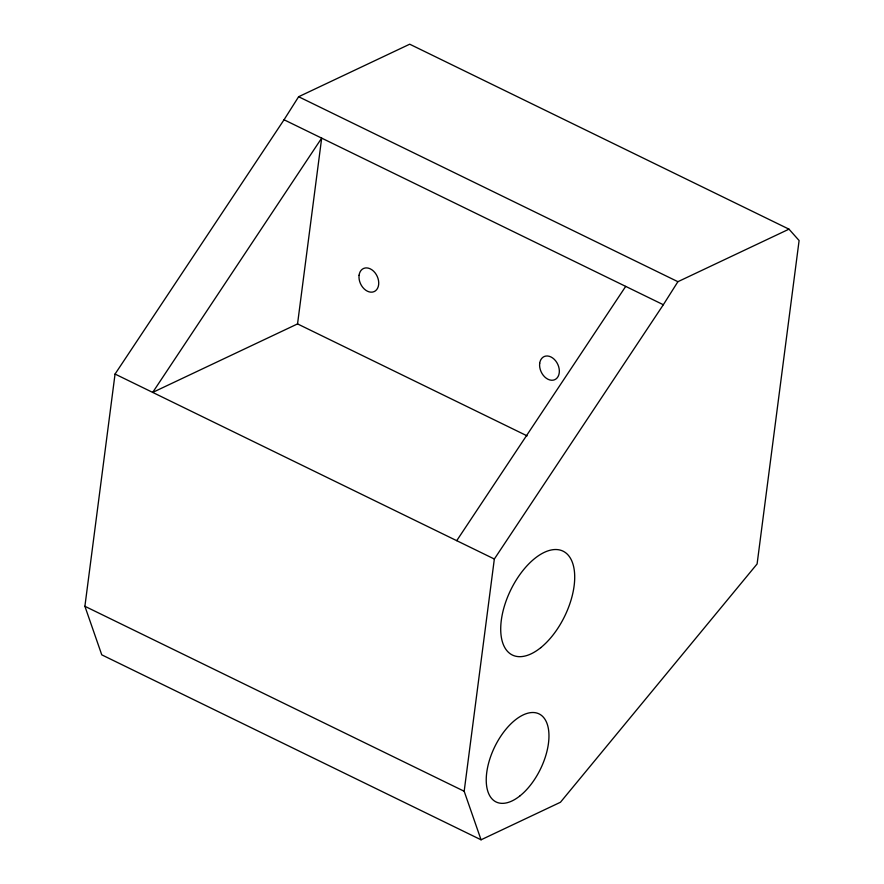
<?xml version="1.0" encoding="UTF-8"?>
<svg xmlns="http://www.w3.org/2000/svg" width="884" height="884" viewBox="0 0 884 884"><rect width="100%" height="100%" fill="white"/><g stroke="black" fill="none" stroke-linecap="round" stroke-linejoin="round"><path stroke-width="1.33" d="M84.897 606.291L115.053 374.054L284.04 119.771L298.626 96.732L409.712 44.2L788.992 229.166L799.103 240.536L757.102 563.948L560.456 802.252L481.051 839.8L101.759 654.834L84.897 606.291L464.177 791.257L481.051 839.8M297.543 323.909L321.677 138.114L152.689 392.408L297.543 323.909L527.118 435.867M464.177 791.257L494.344 559.019L663.331 304.737L677.906 281.698L788.992 229.166M456.719 540.677L625.706 286.383M298.626 96.732L677.906 281.698M284.04 119.771L663.331 304.737M115.053 374.054L494.344 559.019M539.693 363.335A12.741 9.138 64.7 0 0 553.108 380.175A12.741 9.138 64.7 0 0 555.616 360.816A12.741 9.138 64.7 0 0 539.693 363.335M359.081 275.255A12.741 9.138 64.7 0 0 372.495 292.096A12.741 9.138 64.7 0 0 375.004 272.736A12.741 9.138 64.7 0 0 359.081 275.255M540.765 647.663A57.803 30.012 -64 0 0 568.114 555.042A57.803 30.012 -64 0 0 504.245 606.601A57.803 30.012 -64 0 0 540.765 647.663M520.19 795.699A48.985 25.426 -64 0 0 543.373 717.2A48.985 25.426 -64 0 0 489.239 760.892A48.985 25.426 -64 0 0 520.19 795.699"/></g></svg>
